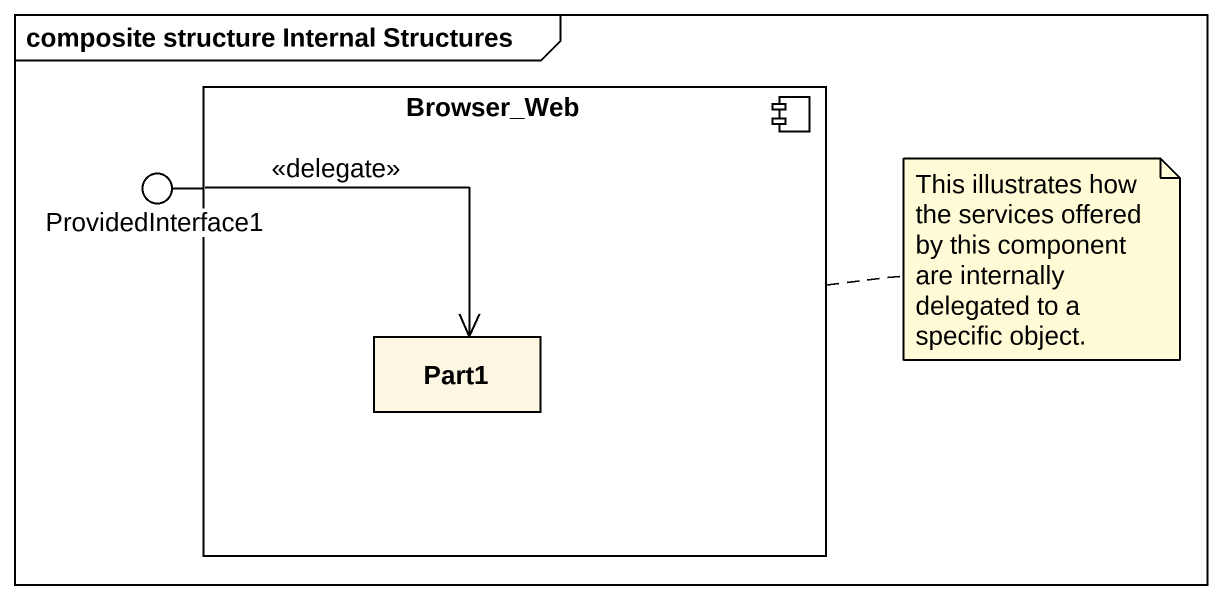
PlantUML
@startuml
mainframe composite structure Internal Structures
component Browser_Web {
  rectangle Part1
}
() ProvidedInterface1
Browser_Web -left- ProvidedInterface1
ProvidedInterface1 --> Part1 : <<delegate>>
note right of Browser_Web : This illustrates how the services offered by this component are internally delegated to a specific object.
@enduml
